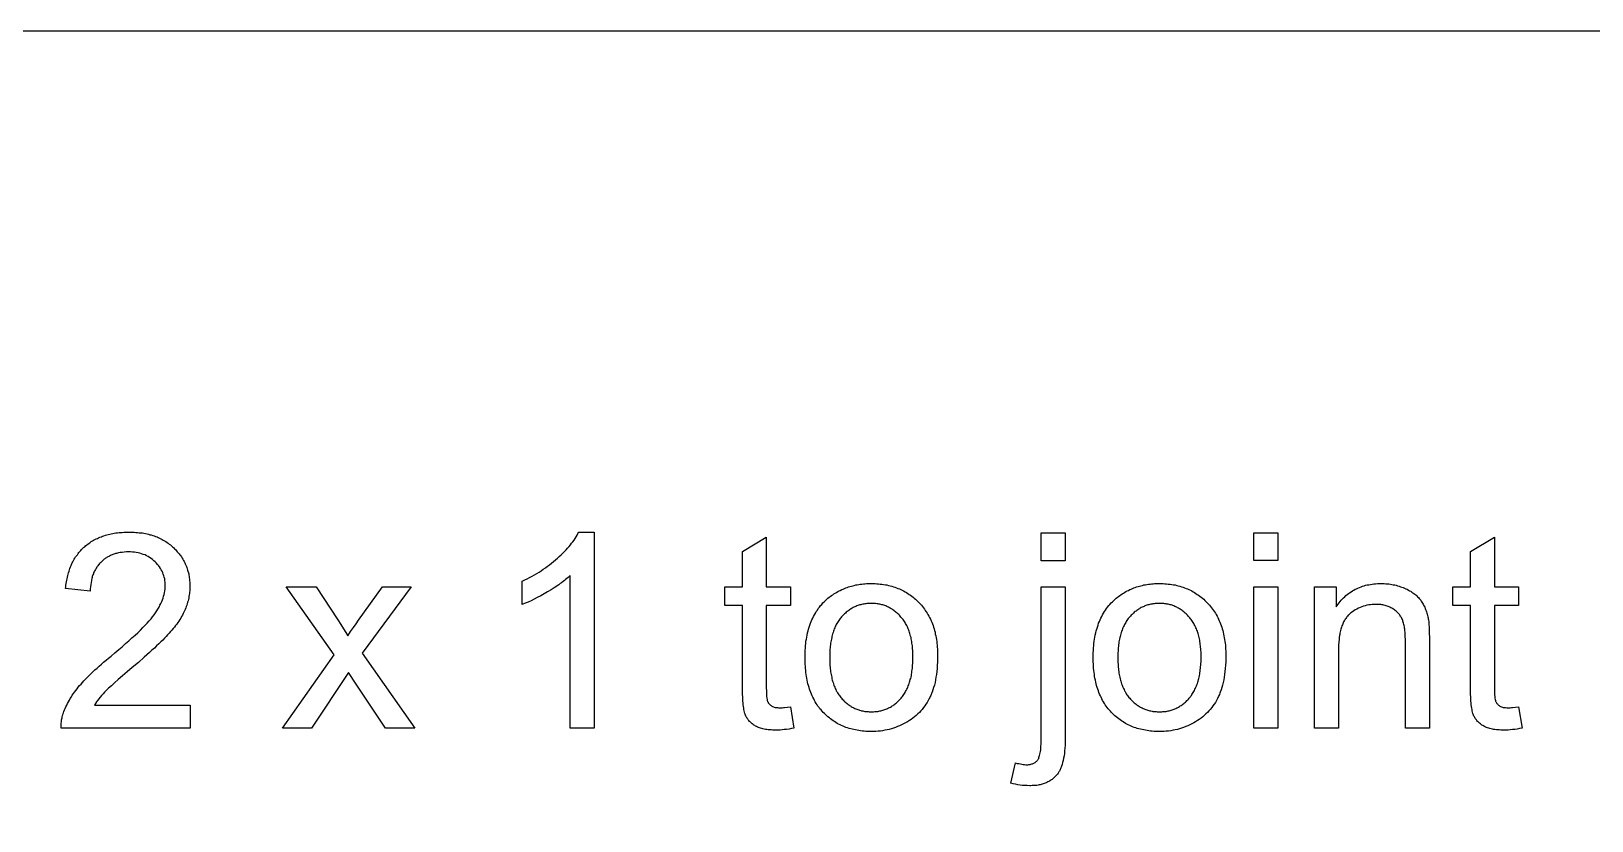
# Model space of a CAD drawing. Extents: x 0 to 4891, y -5350 to 5.
# Drawn here: x 926 to 1941, y -3637 to -3124 of the extents above; entities that cross this region are included whole.
import ezdxf

# ---------------------------------------------------------------- set-up
doc = ezdxf.new("R2010")
doc.units = 0
doc.layers.add('Default_Layer', color=1, linetype='CONTINUOUS')

msp = doc.modelspace()

# ---------------------------------------------------------------- linework, layer by layer
at = {"layer": 'Default_Layer'}
for points in [[(0, -5350.1), (3813.6, -5350.1), (3813.6, -3124.1), (0, -3124.1), (0, -5350.1)], [(1029.8, -3562), (1029.8, -3577), (945.8, -3577), (945.8, -3576.3), (945.8, -3575.6), (945.8, -3574.9), (945.9, -3574.2), (945.9, -3573.6), (946, -3572.9), (946.1, -3572.2), (946.2, -3571.5), (946.3, -3570.8), (946.5, -3570.2), (946.6, -3569.5), (946.8, -3568.8), (947, -3568.2), (947.2, -3567.5), (947.4, -3566.9), (947.6, -3566.2), (948.1, -3565.1), (948.5, -3564.1), (949, -3563), (949.5, -3561.9), (950, -3560.9), (950.6, -3559.8), (951.2, -3558.7), (951.8, -3557.7), (952.5, -3556.6), (953.1, -3555.6), (953.9, -3554.5), (954.6, -3553.5), (955.4, -3552.4), (956.2, -3551.4), (957, -3550.3), (957.9, -3549.3), (958.8, -3548.3), (959.7, -3547.2), (960.7, -3546.1), (961.8, -3545), (962.9, -3543.9), (964.1, -3542.7), (965.3, -3541.5), (966.5, -3540.3), (967.8, -3539.1), (969.2, -3537.9), (970.6, -3536.6), (972, -3535.4), (973.5, -3534.1), (975.1, -3532.8), (976.7, -3531.4), (978.3, -3530.1), (980.8, -3528), (983.3, -3525.9), (985.6, -3524), (987.8, -3522), (989.9, -3520.2), (991.9, -3518.3), (993.9, -3516.6), (995.7, -3514.9), (997.4, -3513.2), (998.9, -3511.6), (1000.4, -3510.1), (1001.8, -3508.6), (1003.1, -3507.2), (1004.3, -3505.8), (1005.3, -3504.5), (1006.3, -3503.2), (1007.2, -3502), (1008, -3500.7), (1008.8, -3499.5), (1009.5, -3498.3), (1010.1, -3497.1), (1010.7, -3495.9), (1011.3, -3494.7), (1011.7, -3493.5), (1012.2, -3492.4), (1012.5, -3491.2), (1012.9, -3490.1), (1013.1, -3488.9), (1013.3, -3487.8), (1013.5, -3486.6), (1013.5, -3485.5), (1013.6, -3484.4), (1013.5, -3483.3), (1013.5, -3482.2), (1013.3, -3481), (1013.2, -3480), (1012.9, -3478.9), (1012.6, -3477.9), (1012.3, -3476.9), (1011.9, -3475.9), (1011.5, -3474.9), (1011, -3474), (1010.4, -3473.1), (1009.8, -3472.2), (1009.2, -3471.3), (1008.5, -3470.5), (1007.7, -3469.6), (1006.9, -3468.8), (1006.1, -3468.1), (1005.2, -3467.3), (1004.3, -3466.6), (1003.4, -3466), (1002.4, -3465.4), (1001.4, -3464.9), (1000.4, -3464.4), (999.3, -3464), (998.2, -3463.6), (997.1, -3463.3), (995.9, -3463), (994.7, -3462.8), (993.5, -3462.6), (992.3, -3462.5), (991, -3462.4), (989.7, -3462.4), (988.3, -3462.4), (986.9, -3462.5), (985.6, -3462.7), (984.3, -3462.8), (983.1, -3463.1), (981.8, -3463.4), (981.3, -3463.5), (980.7, -3463.7), (980.1, -3463.9), (979.5, -3464.1), (979, -3464.3), (978.4, -3464.6), (977.9, -3464.8), (977.3, -3465.1), (976.8, -3465.3), (976.3, -3465.6), (975.8, -3465.9), (975.3, -3466.2), (974.8, -3466.5), (974.3, -3466.9), (973.9, -3467.2), (973.4, -3467.6), (972.9, -3468), (972.5, -3468.4), (972.1, -3468.8), (971.6, -3469.2), (971.2, -3469.6), (970.8, -3470), (970.4, -3470.5), (970.1, -3470.9), (969.7, -3471.4), (969.3, -3471.9), (969, -3472.4), (968.7, -3472.9), (968.4, -3473.4), (968.1, -3473.9), (967.8, -3474.4), (967.5, -3475), (967.2, -3475.5), (967, -3476.1), (966.8, -3476.7), (966.5, -3477.2), (966.3, -3477.8), (966.1, -3478.4), (966, -3479), (965.8, -3479.7), (965.5, -3480.9), (965.3, -3482.2), (965.1, -3483.6), (964.9, -3485), (964.8, -3486.4), (964.8, -3487.9), (948.8, -3486.2), (948.9, -3485.1), (949, -3484), (949.2, -3483), (949.3, -3481.9), (949.5, -3480.8), (949.7, -3479.8), (949.9, -3478.8), (950.2, -3477.8), (950.4, -3476.8), (950.7, -3475.9), (951, -3474.9), (951.3, -3474), (951.6, -3473.1), (952, -3472.2), (952.3, -3471.3), (952.7, -3470.5), (953.1, -3469.6), (953.5, -3468.8), (953.9, -3468), (954.4, -3467.2), (954.8, -3466.4), (955.3, -3465.6), (955.8, -3464.9), (956.4, -3464.2), (956.9, -3463.5), (957.4, -3462.8), (958, -3462.1), (958.6, -3461.4), (959.2, -3460.8), (959.8, -3460.2), (960.5, -3459.5), (961.2, -3459), (961.8, -3458.4), (962.5, -3457.8), (963.2, -3457.3), (964, -3456.7), (964.7, -3456.2), (965.4, -3455.7), (966.2, -3455.3), (967, -3454.8), (967.8, -3454.4), (968.6, -3454), (969.4, -3453.6), (970.2, -3453.2), (971.1, -3452.8), (972, -3452.5), (972.8, -3452.2), (973.7, -3451.9), (974.6, -3451.6), (975.6, -3451.3), (976.5, -3451.1), (977.5, -3450.8), (978.4, -3450.6), (979.4, -3450.4), (980.4, -3450.3), (981.4, -3450.1), (982.4, -3450), (983.5, -3449.8), (984.5, -3449.7), (985.6, -3449.7), (986.7, -3449.6), (987.8, -3449.5), (988.9, -3449.5), (990, -3449.5), (991.1, -3449.5), (992.3, -3449.5), (993.4, -3449.6), (994.5, -3449.7), (995.5, -3449.8), (996.6, -3449.9), (997.6, -3450), (998.7, -3450.1), (999.7, -3450.3), (1000.7, -3450.5), (1001.7, -3450.7), (1002.6, -3450.9), (1003.6, -3451.2), (1004.5, -3451.4), (1005.5, -3451.7), (1006.4, -3452), (1007.3, -3452.4), (1008.2, -3452.7), (1009, -3453.1), (1009.9, -3453.5), (1010.7, -3453.9), (1011.5, -3454.3), (1012.3, -3454.7), (1013.1, -3455.2), (1013.9, -3455.7), (1014.7, -3456.2), (1015.4, -3456.7), (1016.2, -3457.3), (1016.9, -3457.8), (1017.6, -3458.4), (1018.3, -3459), (1018.9, -3459.6), (1019.6, -3460.3), (1020.2, -3460.9), (1020.8, -3461.6), (1021.4, -3462.3), (1022, -3462.9), (1022.6, -3463.6), (1023.1, -3464.3), (1023.6, -3465), (1024.1, -3465.7), (1024.6, -3466.5), (1025, -3467.2), (1025.4, -3467.9), (1025.8, -3468.7), (1026.2, -3469.4), (1026.6, -3470.2), (1026.9, -3471), (1027.3, -3471.8), (1027.6, -3472.6), (1027.8, -3473.4), (1028.1, -3474.2), (1028.3, -3475), (1028.6, -3475.9), (1028.8, -3476.7), (1028.9, -3477.6), (1029.1, -3478.4), (1029.2, -3479.3), (1029.3, -3480.2), (1029.4, -3481.1), (1029.5, -3482), (1029.6, -3482.9), (1029.6, -3483.8), (1029.6, -3484.8), (1029.6, -3485.7), (1029.5, -3486.7), (1029.5, -3487.6), (1029.4, -3488.6), (1029.3, -3489.5), (1029.2, -3490.4), (1029, -3491.4), (1028.8, -3492.3), (1028.6, -3493.3), (1028.4, -3494.2), (1028.1, -3495.1), (1027.8, -3496.1), (1027.5, -3497), (1027.2, -3497.9), (1026.9, -3498.8), (1026.5, -3499.8), (1026.1, -3500.7), (1025.6, -3501.6), (1025.2, -3502.5), (1024.7, -3503.5), (1024.1, -3504.4), (1023.6, -3505.4), (1023, -3506.3), (1022.3, -3507.3), (1021.7, -3508.3), (1021, -3509.3), (1020.2, -3510.2), (1019.5, -3511.2), (1018.7, -3512.2), (1017.8, -3513.2), (1017, -3514.2), (1016.1, -3515.3), (1015.1, -3516.3), (1014.1, -3517.4), (1013, -3518.5), (1011.9, -3519.7), (1010.6, -3520.9), (1009.3, -3522.2), (1007.9, -3523.5), (1006.5, -3524.9), (1004.9, -3526.3), (1003.3, -3527.8), (999.9, -3530.9), (996.1, -3534.2), (992.1, -3537.6), (988.7, -3540.4), (985.7, -3543), (983, -3545.4), (980.6, -3547.5), (978.5, -3549.4), (976.7, -3551), (975.2, -3552.5), (974.1, -3553.6), (973.1, -3554.7), (972.2, -3555.7), (971.3, -3556.8), (970.4, -3557.8), (969.6, -3558.9), (968.9, -3559.9), (968.2, -3561), (967.5, -3562), (1029.8, -3562)], [(1292.5, -3577), (1276.9, -3577), (1276.9, -3477.7), (1276.2, -3478.3), (1275.5, -3479), (1274.7, -3479.7), (1273.9, -3480.4), (1273.1, -3481), (1272.2, -3481.7), (1271.3, -3482.4), (1270.4, -3483), (1269.5, -3483.7), (1268.5, -3484.4), (1267.5, -3485), (1266.5, -3485.7), (1264.4, -3487.1), (1262.1, -3488.4), (1259.9, -3489.7), (1257.7, -3490.9), (1255.5, -3492.1), (1253.5, -3493.1), (1251.5, -3494.1), (1249.5, -3495), (1247.6, -3495.8), (1245.7, -3496.5), (1245.7, -3481.4), (1247.4, -3480.6), (1249, -3479.8), (1250.5, -3479), (1252.1, -3478.2), (1253.6, -3477.3), (1255.1, -3476.4), (1256.6, -3475.5), (1258, -3474.6), (1259.4, -3473.6), (1260.8, -3472.7), (1262.2, -3471.7), (1263.5, -3470.7), (1264.8, -3469.7), (1266.1, -3468.6), (1267.4, -3467.6), (1268.6, -3466.5), (1269.8, -3465.4), (1271, -3464.3), (1272.1, -3463.2), (1273.1, -3462.1), (1274.2, -3461.1), (1275.1, -3460), (1276.1, -3458.9), (1277, -3457.9), (1277.8, -3456.8), (1278.6, -3455.8), (1279.4, -3454.7), (1280.1, -3453.7), (1280.7, -3452.6), (1281.4, -3451.6), (1281.9, -3450.5), (1282.5, -3449.5), (1292.5, -3449.5), (1292.5, -3577)], [(1583.2, -3468.1), (1583.2, -3450), (1598.8, -3450), (1598.8, -3468.1), (1583.2, -3468.1)], [(1721.5, -3468), (1721.5, -3450), (1737.1, -3450), (1737.1, -3468), (1721.5, -3468)], [(1420.1, -3563.1), (1422.4, -3576.9), (1420.8, -3577.2), (1419.2, -3577.5), (1417.6, -3577.7), (1416.1, -3577.9), (1414.7, -3578), (1413.3, -3578.2), (1411.9, -3578.2), (1410.6, -3578.2), (1409.5, -3578.2), (1408.5, -3578.2), (1407.5, -3578.1), (1406.6, -3578.1), (1405.7, -3578), (1404.8, -3577.9), (1403.9, -3577.7), (1403.1, -3577.6), (1402.2, -3577.4), (1401.5, -3577.2), (1400.7, -3577), (1400, -3576.7), (1399.3, -3576.5), (1398.7, -3576.2), (1398, -3575.9), (1397.4, -3575.6), (1396.9, -3575.2), (1396.3, -3574.9), (1395.8, -3574.5), (1395.3, -3574.1), (1394.8, -3573.7), (1394.3, -3573.3), (1393.9, -3572.9), (1393.4, -3572.5), (1393, -3572), (1392.7, -3571.6), (1392.3, -3571.1), (1392, -3570.6), (1391.7, -3570.1), (1391.4, -3569.6), (1391.1, -3569.1), (1390.8, -3568.5), (1390.6, -3567.9), (1390.4, -3567.3), (1390.2, -3566.5), (1390, -3565.7), (1389.8, -3564.8), (1389.7, -3563.9), (1389.5, -3562.8), (1389.4, -3561.7), (1389.3, -3560.5), (1389.2, -3559.3), (1389.1, -3557.9), (1389.1, -3556.5), (1389, -3555), (1389, -3553.4), (1388.9, -3551.8), (1388.9, -3550.1), (1388.9, -3497.2), (1377.5, -3497.2), (1377.5, -3485), (1388.9, -3485), (1388.9, -3462.2), (1404.4, -3452.9), (1404.4, -3485), (1420.1, -3485), (1420.1, -3497.2), (1404.4, -3497.2), (1404.4, -3551), (1404.5, -3552.5), (1404.5, -3554), (1404.6, -3555.3), (1404.6, -3556.4), (1404.7, -3557.4), (1404.9, -3558.3), (1405, -3559), (1405.1, -3559.3), (1405.2, -3559.5), (1405.5, -3560), (1405.7, -3560.4), (1406, -3560.8), (1406.3, -3561.2), (1406.7, -3561.6), (1407.1, -3562), (1407.5, -3562.3), (1407.9, -3562.6), (1408.4, -3562.8), (1409, -3563.1), (1409.6, -3563.2), (1410.2, -3563.4), (1410.9, -3563.5), (1411.6, -3563.6), (1412.4, -3563.7), (1413.3, -3563.7), (1414, -3563.7), (1414.7, -3563.7), (1415.5, -3563.6), (1416.3, -3563.5), (1418.1, -3563.3), (1420.1, -3563.1)], [(1893.6, -3563.1), (1895.8, -3576.9), (1894.2, -3577.2), (1892.6, -3577.5), (1891.1, -3577.7), (1889.6, -3577.9), (1888.1, -3578), (1886.7, -3578.2), (1885.4, -3578.2), (1884, -3578.2), (1883, -3578.2), (1882, -3578.2), (1881, -3578.1), (1880, -3578.1), (1879.1, -3578), (1878.2, -3577.9), (1877.3, -3577.7), (1876.5, -3577.6), (1875.7, -3577.4), (1874.9, -3577.2), (1874.2, -3577), (1873.4, -3576.7), (1872.7, -3576.5), (1872.1, -3576.2), (1871.5, -3575.9), (1870.9, -3575.6), (1870.3, -3575.2), (1869.7, -3574.9), (1869.2, -3574.5), (1868.7, -3574.1), (1868.2, -3573.7), (1867.7, -3573.3), (1867.3, -3572.9), (1866.9, -3572.5), (1866.5, -3572), (1866.1, -3571.6), (1865.7, -3571.1), (1865.4, -3570.6), (1865.1, -3570.1), (1864.8, -3569.6), (1864.5, -3569.1), (1864.3, -3568.5), (1864, -3567.9), (1863.8, -3567.3), (1863.6, -3566.5), (1863.4, -3565.7), (1863.3, -3564.8), (1863.1, -3563.9), (1863, -3562.8), (1862.8, -3561.7), (1862.7, -3560.5), (1862.6, -3559.3), (1862.6, -3557.9), (1862.5, -3556.5), (1862.4, -3555), (1862.4, -3553.4), (1862.4, -3551.8), (1862.4, -3550.1), (1862.4, -3497.2), (1850.9, -3497.2), (1850.9, -3485), (1862.4, -3485), (1862.4, -3462.2), (1877.9, -3452.9), (1877.9, -3485), (1893.6, -3485), (1893.6, -3497.2), (1877.9, -3497.2), (1877.9, -3551), (1877.9, -3552.5), (1877.9, -3554), (1878, -3555.3), (1878.1, -3556.4), (1878.2, -3557.4), (1878.3, -3558.3), (1878.5, -3559), (1878.6, -3559.3), (1878.7, -3559.5), (1878.9, -3560), (1879.2, -3560.4), (1879.4, -3560.8), (1879.8, -3561.2), (1880.1, -3561.6), (1880.5, -3562), (1880.9, -3562.3), (1881.3, -3562.6), (1881.8, -3562.8), (1882.4, -3563.1), (1883, -3563.2), (1883.6, -3563.4), (1884.3, -3563.5), (1885.1, -3563.6), (1885.9, -3563.7), (1886.7, -3563.7), (1887.4, -3563.7), (1888.1, -3563.7), (1888.9, -3563.6), (1889.7, -3563.5), (1891.5, -3563.3), (1893.6, -3563.1)], [(1089.7, -3577), (1123.3, -3529.2), (1092.2, -3485), (1111.7, -3485), (1125.8, -3506.6), (1127.7, -3509.5), (1129.4, -3512.3), (1130.9, -3514.7), (1132.3, -3516.9), (1134.1, -3514.1), (1135.9, -3511.5), (1137.6, -3509.1), (1139.3, -3506.8), (1154.8, -3485), (1173.4, -3485), (1141.6, -3528.3), (1175.8, -3577), (1156.7, -3577), (1137.8, -3548.4), (1132.8, -3540.7), (1108.6, -3577), (1089.7, -3577)], [(1429.6, -3531), (1429.6, -3529.4), (1429.6, -3527.9), (1429.7, -3526.4), (1429.8, -3524.8), (1429.9, -3523.4), (1430.1, -3521.9), (1430.2, -3520.5), (1430.5, -3519.1), (1430.7, -3517.7), (1431, -3516.4), (1431.2, -3515), (1431.6, -3513.7), (1431.9, -3512.5), (1432.3, -3511.2), (1432.7, -3510), (1433.1, -3508.8), (1433.6, -3507.6), (1434.1, -3506.5), (1434.6, -3505.4), (1435.1, -3504.3), (1435.7, -3503.2), (1436.3, -3502.2), (1436.9, -3501.1), (1437.6, -3500.2), (1438.2, -3499.2), (1438.9, -3498.3), (1439.7, -3497.3), (1440.4, -3496.5), (1441.2, -3495.6), (1442.1, -3494.8), (1442.9, -3494), (1443.8, -3493.2), (1444.5, -3492.5), (1445.3, -3491.9), (1446, -3491.3), (1446.8, -3490.8), (1447.6, -3490.2), (1448.4, -3489.7), (1449.2, -3489.2), (1450, -3488.7), (1450.9, -3488.2), (1451.7, -3487.8), (1452.5, -3487.4), (1453.4, -3486.9), (1454.3, -3486.6), (1455.2, -3486.2), (1456, -3485.8), (1456.9, -3485.5), (1457.9, -3485.2), (1458.8, -3484.9), (1459.7, -3484.6), (1460.6, -3484.4), (1461.6, -3484.2), (1462.6, -3483.9), (1463.5, -3483.8), (1464.5, -3483.6), (1465.5, -3483.4), (1466.5, -3483.3), (1467.5, -3483.2), (1468.5, -3483.1), (1469.6, -3483), (1470.6, -3483), (1471.6, -3483), (1472.7, -3482.9), (1473.9, -3483), (1475.1, -3483), (1476.2, -3483.1), (1477.3, -3483.1), (1478.5, -3483.3), (1479.6, -3483.4), (1480.7, -3483.5), (1481.8, -3483.7), (1482.8, -3483.9), (1483.9, -3484.2), (1484.9, -3484.4), (1486, -3484.7), (1487, -3485), (1488, -3485.3), (1489, -3485.7), (1489.9, -3486.1), (1490.9, -3486.5), (1491.9, -3486.9), (1492.8, -3487.3), (1493.7, -3487.8), (1494.6, -3488.3), (1495.5, -3488.8), (1496.4, -3489.4), (1497.3, -3490), (1498.1, -3490.6), (1499, -3491.2), (1499.8, -3491.8), (1500.6, -3492.5), (1501.4, -3493.2), (1502.2, -3493.9), (1503, -3494.7), (1503.7, -3495.4), (1504.5, -3496.2), (1505.2, -3497), (1505.9, -3497.8), (1506.5, -3498.7), (1507.2, -3499.5), (1507.8, -3500.4), (1508.4, -3501.3), (1509, -3502.2), (1509.5, -3503.1), (1510.1, -3504.1), (1510.6, -3505.1), (1511.1, -3506.1), (1511.5, -3507.1), (1512, -3508.1), (1512.4, -3509.1), (1512.8, -3510.2), (1513.1, -3511.3), (1513.5, -3512.4), (1513.8, -3513.5), (1514.1, -3514.6), (1514.3, -3515.8), (1514.6, -3517), (1514.8, -3518.2), (1515, -3519.4), (1515.2, -3520.6), (1515.3, -3521.8), (1515.5, -3523.1), (1515.6, -3524.4), (1515.7, -3525.7), (1515.7, -3527), (1515.8, -3528.4), (1515.8, -3529.7), (1515.7, -3531.9), (1515.7, -3534.1), (1515.6, -3536.1), (1515.4, -3538.1), (1515.2, -3540.1), (1515, -3542), (1514.7, -3543.8), (1514.4, -3545.6), (1514.1, -3547.3), (1513.7, -3549), (1513.2, -3550.6), (1512.7, -3552.1), (1512.2, -3553.6), (1511.9, -3554.3), (1511.7, -3555), (1511.4, -3555.7), (1511, -3556.4), (1510.7, -3557.1), (1510.4, -3557.7), (1509.7, -3559), (1509, -3560.2), (1508.2, -3561.4), (1507.4, -3562.5), (1506.6, -3563.6), (1505.7, -3564.7), (1504.8, -3565.7), (1503.9, -3566.7), (1502.9, -3567.7), (1501.9, -3568.6), (1500.8, -3569.5), (1499.7, -3570.4), (1498.5, -3571.2), (1497.4, -3572), (1496.1, -3572.8), (1494.9, -3573.5), (1493.6, -3574.2), (1492.3, -3574.8), (1491, -3575.4), (1489.7, -3575.9), (1488.4, -3576.4), (1487, -3576.9), (1485.7, -3577.3), (1484.3, -3577.7), (1482.9, -3578), (1481.5, -3578.3), (1480, -3578.6), (1478.6, -3578.8), (1477.2, -3578.9), (1475.7, -3579), (1474.2, -3579.1), (1472.7, -3579.1), (1471.5, -3579.1), (1470.3, -3579.1), (1469.2, -3579), (1468, -3578.9), (1466.9, -3578.8), (1465.7, -3578.7), (1464.6, -3578.5), (1463.5, -3578.3), (1462.4, -3578.1), (1461.4, -3577.9), (1460.3, -3577.6), (1459.3, -3577.4), (1458.2, -3577.1), (1457.2, -3576.7), (1456.2, -3576.4), (1455.2, -3576), (1454.3, -3575.6), (1453.3, -3575.2), (1452.4, -3574.7), (1451.4, -3574.3), (1450.5, -3573.8), (1449.6, -3573.3), (1448.7, -3572.7), (1447.9, -3572.1), (1447, -3571.5), (1446.2, -3570.9), (1445.4, -3570.3), (1444.5, -3569.6), (1443.7, -3568.9), (1443, -3568.2), (1442.2, -3567.5), (1441.4, -3566.7), (1440.7, -3565.9), (1440, -3565.1), (1439.3, -3564.3), (1438.7, -3563.5), (1438, -3562.6), (1437.4, -3561.7), (1436.8, -3560.8), (1436.2, -3559.8), (1435.7, -3558.9), (1435.2, -3557.9), (1434.7, -3556.9), (1434.2, -3555.9), (1433.8, -3554.9), (1433.3, -3553.8), (1432.9, -3552.7), (1432.5, -3551.6), (1432.2, -3550.5), (1431.8, -3549.3), (1431.5, -3548.2), (1431.2, -3547), (1431, -3545.8), (1430.7, -3544.5), (1430.5, -3543.3), (1430.3, -3542), (1430.1, -3540.7), (1430, -3539.4), (1429.9, -3538), (1429.8, -3536.7), (1429.7, -3535.3), (1429.6, -3533.9), (1429.6, -3532.5), (1429.6, -3531)], [(1563.5, -3612.7), (1566.4, -3599.5), (1567.6, -3599.8), (1568.7, -3600), (1569.7, -3600.2), (1570.6, -3600.4), (1571.5, -3600.5), (1572.3, -3600.6), (1573.1, -3600.7), (1573.8, -3600.7), (1574.4, -3600.7), (1575, -3600.6), (1575.5, -3600.6), (1576, -3600.5), (1576.5, -3600.4), (1577, -3600.2), (1577.5, -3600.1), (1578, -3599.9), (1578.4, -3599.7), (1578.8, -3599.5), (1579.2, -3599.2), (1579.6, -3598.9), (1579.9, -3598.6), (1580.3, -3598.3), (1580.6, -3597.9), (1580.9, -3597.6), (1581.2, -3597.1), (1581.5, -3596.6), (1581.7, -3596), (1581.9, -3595.4), (1582.1, -3594.6), (1582.3, -3593.8), (1582.5, -3592.9), (1582.7, -3592), (1582.8, -3591), (1582.9, -3589.9), (1583, -3588.7), (1583.1, -3587.4), (1583.2, -3586.1), (1583.2, -3584.7), (1583.2, -3583.3), (1583.2, -3581.7), (1583.2, -3485), (1598.8, -3485), (1598.8, -3582.1), (1598.8, -3584.1), (1598.8, -3586.1), (1598.7, -3588.1), (1598.6, -3589.9), (1598.4, -3591.7), (1598.2, -3593.3), (1598, -3594.9), (1597.7, -3596.5), (1597.4, -3597.9), (1597.1, -3599.3), (1596.8, -3600.5), (1596.4, -3601.7), (1596.1, -3602.3), (1595.9, -3602.8), (1595.7, -3603.4), (1595.5, -3603.9), (1595.2, -3604.4), (1595, -3604.8), (1594.7, -3605.3), (1594.4, -3605.7), (1594.1, -3606.2), (1593.7, -3606.8), (1593.3, -3607.3), (1592.9, -3607.7), (1592.5, -3608.2), (1592.1, -3608.6), (1591.6, -3609.1), (1591.1, -3609.5), (1590.7, -3609.9), (1590.2, -3610.3), (1589.7, -3610.6), (1589.2, -3611), (1588.6, -3611.3), (1588.1, -3611.6), (1587.5, -3611.9), (1586.9, -3612.2), (1586.3, -3612.5), (1585.7, -3612.7), (1585.1, -3612.9), (1584.5, -3613.1), (1583.8, -3613.3), (1583.2, -3613.5), (1582.5, -3613.7), (1581.8, -3613.8), (1581.1, -3614), (1580.4, -3614.1), (1579.6, -3614.2), (1578.9, -3614.2), (1578.1, -3614.3), (1577.3, -3614.3), (1576.5, -3614.4), (1575.7, -3614.4), (1574.1, -3614.3), (1572.6, -3614.3), (1571, -3614.1), (1569.5, -3614), (1568, -3613.7), (1566.5, -3613.4), (1565, -3613.1), (1563.5, -3612.7)], [(1616.9, -3531), (1617, -3529.4), (1617, -3527.9), (1617.1, -3526.4), (1617.2, -3524.8), (1617.3, -3523.4), (1617.4, -3521.9), (1617.6, -3520.5), (1617.8, -3519.1), (1618.1, -3517.7), (1618.3, -3516.4), (1618.6, -3515), (1618.9, -3513.7), (1619.3, -3512.5), (1619.7, -3511.2), (1620.1, -3510), (1620.5, -3508.8), (1621, -3507.6), (1621.4, -3506.5), (1622, -3505.4), (1622.5, -3504.3), (1623.1, -3503.2), (1623.7, -3502.2), (1624.3, -3501.1), (1624.9, -3500.2), (1625.6, -3499.2), (1626.3, -3498.3), (1627.1, -3497.3), (1627.8, -3496.5), (1628.6, -3495.6), (1629.4, -3494.8), (1630.3, -3494), (1631.2, -3493.2), (1631.9, -3492.5), (1632.7, -3491.9), (1633.4, -3491.3), (1634.2, -3490.8), (1635, -3490.2), (1635.8, -3489.7), (1636.6, -3489.2), (1637.4, -3488.7), (1638.2, -3488.2), (1639.1, -3487.8), (1639.9, -3487.4), (1640.8, -3486.9), (1641.7, -3486.6), (1642.5, -3486.2), (1643.4, -3485.8), (1644.3, -3485.5), (1645.2, -3485.2), (1646.2, -3484.9), (1647.1, -3484.6), (1648, -3484.4), (1649, -3484.2), (1649.9, -3483.9), (1650.9, -3483.8), (1651.9, -3483.6), (1652.9, -3483.4), (1653.9, -3483.3), (1654.9, -3483.2), (1655.9, -3483.1), (1656.9, -3483), (1658, -3483), (1659, -3483), (1660.1, -3482.9), (1661.3, -3483), (1662.4, -3483), (1663.6, -3483.1), (1664.7, -3483.1), (1665.8, -3483.3), (1667, -3483.4), (1668.1, -3483.5), (1669.1, -3483.7), (1670.2, -3483.9), (1671.3, -3484.2), (1672.3, -3484.4), (1673.3, -3484.7), (1674.4, -3485), (1675.4, -3485.3), (1676.4, -3485.7), (1677.3, -3486.1), (1678.3, -3486.5), (1679.2, -3486.9), (1680.2, -3487.3), (1681.1, -3487.8), (1682, -3488.3), (1682.9, -3488.8), (1683.8, -3489.4), (1684.6, -3490), (1685.5, -3490.6), (1686.3, -3491.2), (1687.2, -3491.8), (1688, -3492.5), (1688.8, -3493.2), (1689.6, -3493.9), (1690.3, -3494.7), (1691.1, -3495.4), (1691.8, -3496.2), (1692.6, -3497), (1693.3, -3497.8), (1693.9, -3498.7), (1694.6, -3499.5), (1695.2, -3500.4), (1695.8, -3501.3), (1696.4, -3502.2), (1696.9, -3503.1), (1697.5, -3504.1), (1698, -3505.1), (1698.4, -3506.1), (1698.9, -3507.1), (1699.3, -3508.1), (1699.7, -3509.1), (1700.1, -3510.2), (1700.5, -3511.3), (1700.8, -3512.4), (1701.2, -3513.5), (1701.5, -3514.6), (1701.7, -3515.8), (1702, -3517), (1702.2, -3518.2), (1702.4, -3519.4), (1702.6, -3520.6), (1702.7, -3521.8), (1702.9, -3523.1), (1703, -3524.4), (1703, -3525.7), (1703.1, -3527), (1703.1, -3528.4), (1703.1, -3529.7), (1703.1, -3531.9), (1703.1, -3534.1), (1703, -3536.1), (1702.8, -3538.1), (1702.6, -3540.1), (1702.4, -3542), (1702.1, -3543.8), (1701.8, -3545.6), (1701.4, -3547.3), (1701, -3549), (1700.6, -3550.6), (1700.1, -3552.1), (1699.6, -3553.6), (1699.3, -3554.3), (1699, -3555), (1698.7, -3555.7), (1698.4, -3556.4), (1698.1, -3557.1), (1697.8, -3557.7), (1697.1, -3559), (1696.4, -3560.2), (1695.6, -3561.4), (1694.8, -3562.5), (1694, -3563.6), (1693.1, -3564.7), (1692.2, -3565.7), (1691.3, -3566.7), (1690.3, -3567.7), (1689.2, -3568.6), (1688.2, -3569.5), (1687.1, -3570.4), (1685.9, -3571.2), (1684.7, -3572), (1683.5, -3572.8), (1682.3, -3573.5), (1681, -3574.2), (1679.7, -3574.8), (1678.4, -3575.4), (1677.1, -3575.9), (1675.7, -3576.4), (1674.4, -3576.9), (1673, -3577.3), (1671.7, -3577.7), (1670.3, -3578), (1668.9, -3578.3), (1667.4, -3578.6), (1666, -3578.8), (1664.5, -3578.9), (1663.1, -3579), (1661.6, -3579.1), (1660.1, -3579.1), (1658.9, -3579.1), (1657.7, -3579.1), (1656.5, -3579), (1655.4, -3578.9), (1654.2, -3578.8), (1653.1, -3578.7), (1652, -3578.5), (1650.9, -3578.3), (1649.8, -3578.1), (1648.7, -3577.9), (1647.7, -3577.6), (1646.6, -3577.4), (1645.6, -3577.1), (1644.6, -3576.7), (1643.6, -3576.4), (1642.6, -3576), (1641.6, -3575.6), (1640.7, -3575.2), (1639.7, -3574.7), (1638.8, -3574.3), (1637.9, -3573.8), (1637, -3573.3), (1636.1, -3572.7), (1635.3, -3572.1), (1634.4, -3571.5), (1633.6, -3570.9), (1632.7, -3570.3), (1631.9, -3569.6), (1631.1, -3568.9), (1630.3, -3568.2), (1629.6, -3567.5), (1628.8, -3566.7), (1628.1, -3565.9), (1627.4, -3565.1), (1626.7, -3564.3), (1626, -3563.5), (1625.4, -3562.6), (1624.8, -3561.7), (1624.2, -3560.8), (1623.6, -3559.8), (1623.1, -3558.9), (1622.6, -3557.9), (1622.1, -3556.9), (1621.6, -3555.9), (1621.1, -3554.9), (1620.7, -3553.8), (1620.3, -3552.7), (1619.9, -3551.6), (1619.6, -3550.5), (1619.2, -3549.3), (1618.9, -3548.2), (1618.6, -3547), (1618.4, -3545.8), (1618.1, -3544.5), (1617.9, -3543.3), (1617.7, -3542), (1617.5, -3540.7), (1617.4, -3539.4), (1617.2, -3538), (1617.1, -3536.7), (1617.1, -3535.3), (1617, -3533.9), (1617, -3532.5), (1616.9, -3531)], [(1721.5, -3577), (1721.5, -3485), (1737.1, -3485), (1737.1, -3577), (1721.5, -3577)], [(1760.8, -3577), (1760.8, -3485), (1774.9, -3485), (1774.9, -3498.1), (1775.5, -3497.2), (1776.2, -3496.3), (1776.9, -3495.4), (1777.5, -3494.6), (1778.3, -3493.7), (1779, -3493), (1779.7, -3492.2), (1780.5, -3491.5), (1781.3, -3490.8), (1782.1, -3490.1), (1782.9, -3489.5), (1783.7, -3488.9), (1784.6, -3488.3), (1785.5, -3487.7), (1786.4, -3487.2), (1787.3, -3486.7), (1788.2, -3486.3), (1789.1, -3485.9), (1790.1, -3485.5), (1791.1, -3485.1), (1792.1, -3484.7), (1793.1, -3484.4), (1794.1, -3484.1), (1795.1, -3483.9), (1796.2, -3483.7), (1797.3, -3483.5), (1798.4, -3483.3), (1799.5, -3483.2), (1800.6, -3483.1), (1801.8, -3483), (1803, -3483), (1804.2, -3482.9), (1805.2, -3483), (1806.2, -3483), (1807.2, -3483.1), (1808.2, -3483.1), (1809.2, -3483.2), (1810.2, -3483.4), (1811.2, -3483.5), (1812.1, -3483.7), (1813.1, -3483.9), (1814, -3484.1), (1814.9, -3484.4), (1815.9, -3484.7), (1816.8, -3485), (1817.6, -3485.3), (1818.5, -3485.6), (1819.4, -3486), (1820.3, -3486.4), (1821.1, -3486.7), (1821.9, -3487.2), (1822.7, -3487.6), (1823.4, -3488), (1824.2, -3488.5), (1824.9, -3488.9), (1825.5, -3489.4), (1826.2, -3489.9), (1826.8, -3490.4), (1827.4, -3490.9), (1827.9, -3491.5), (1828.5, -3492), (1829, -3492.6), (1829.4, -3493.2), (1829.9, -3493.8), (1830.3, -3494.4), (1830.7, -3495), (1831.1, -3495.7), (1831.5, -3496.3), (1831.8, -3497), (1832.2, -3497.7), (1832.5, -3498.4), (1832.8, -3499.1), (1833.1, -3499.8), (1833.4, -3500.6), (1833.7, -3501.3), (1833.9, -3502.1), (1834.1, -3502.9), (1834.4, -3503.7), (1834.6, -3504.5), (1834.7, -3505.3), (1834.8, -3505.9), (1834.9, -3506.5), (1835.1, -3507.9), (1835.3, -3509.5), (1835.4, -3511.3), (1835.5, -3513.3), (1835.5, -3515.5), (1835.6, -3517.9), (1835.6, -3520.5), (1835.6, -3577), (1820, -3577), (1820, -3521.1), (1820, -3518.8), (1819.9, -3517.7), (1819.9, -3516.6), (1819.8, -3515.6), (1819.8, -3514.6), (1819.7, -3513.7), (1819.6, -3512.7), (1819.4, -3511.9), (1819.3, -3511), (1819.1, -3510.3), (1819, -3509.5), (1818.8, -3508.8), (1818.6, -3508.1), (1818.4, -3507.5), (1818.2, -3506.9), (1818, -3506.3), (1817.7, -3505.7), (1817.4, -3505.1), (1817.1, -3504.6), (1816.8, -3504.1), (1816.4, -3503.6), (1816.1, -3503.1), (1815.7, -3502.6), (1815.2, -3502.1), (1814.8, -3501.7), (1814.3, -3501.3), (1813.9, -3500.8), (1813.3, -3500.4), (1812.8, -3500), (1812.3, -3499.7), (1811.7, -3499.3), (1811.1, -3499), (1810.5, -3498.7), (1809.9, -3498.4), (1809.3, -3498.1), (1808.7, -3497.8), (1808, -3497.6), (1807.4, -3497.4), (1806.7, -3497.2), (1806, -3497), (1805.3, -3496.9), (1804.6, -3496.7), (1803.9, -3496.6), (1803.1, -3496.6), (1802.4, -3496.5), (1801.6, -3496.5), (1800.9, -3496.5), (1799.6, -3496.5), (1798.4, -3496.6), (1797.2, -3496.7), (1796.1, -3496.9), (1794.9, -3497.1), (1793.8, -3497.4), (1792.7, -3497.7), (1791.6, -3498), (1790.5, -3498.5), (1789.5, -3498.9), (1788.4, -3499.5), (1787.4, -3500), (1786.4, -3500.6), (1785.5, -3501.3), (1784.5, -3502), (1783.6, -3502.8), (1783.2, -3503.2), (1782.8, -3503.6), (1782.3, -3504.1), (1781.9, -3504.5), (1781.6, -3505), (1781.2, -3505.6), (1780.8, -3506.1), (1780.5, -3506.7), (1780.1, -3507.2), (1779.8, -3507.8), (1779.5, -3508.5), (1779.2, -3509.1), (1779, -3509.8), (1778.7, -3510.5), (1778.5, -3511.2), (1778.2, -3511.9), (1778, -3512.7), (1777.8, -3513.5), (1777.6, -3514.3), (1777.4, -3515.1), (1777.3, -3516), (1777.1, -3516.8), (1777, -3517.7), (1776.9, -3518.7), (1776.8, -3519.6), (1776.7, -3520.6), (1776.6, -3521.5), (1776.5, -3522.5), (1776.5, -3524.6), (1776.4, -3526.8), (1776.4, -3577), (1760.8, -3577)], [(1445.6, -3531), (1445.6, -3532.1), (1445.6, -3533.2), (1445.7, -3534.3), (1445.7, -3535.3), (1445.8, -3536.3), (1445.9, -3537.3), (1446, -3538.3), (1446.1, -3539.3), (1446.2, -3540.3), (1446.3, -3541.2), (1446.5, -3542.1), (1446.7, -3543), (1446.9, -3543.9), (1447.1, -3544.8), (1447.3, -3545.7), (1447.5, -3546.5), (1447.8, -3547.3), (1448, -3548.1), (1448.3, -3548.9), (1448.6, -3549.7), (1448.9, -3550.4), (1449.2, -3551.2), (1449.6, -3551.9), (1449.9, -3552.6), (1450.3, -3553.2), (1450.7, -3553.9), (1451.1, -3554.6), (1451.5, -3555.2), (1451.9, -3555.8), (1452.4, -3556.4), (1452.8, -3557), (1453.3, -3557.5), (1453.8, -3558.1), (1454.3, -3558.6), (1454.8, -3559.1), (1455.3, -3559.6), (1455.8, -3560.1), (1456.3, -3560.5), (1456.9, -3560.9), (1457.4, -3561.4), (1458, -3561.8), (1458.5, -3562.2), (1459.1, -3562.5), (1459.6, -3562.9), (1460.2, -3563.2), (1460.8, -3563.5), (1461.4, -3563.8), (1462, -3564.1), (1462.6, -3564.4), (1463.2, -3564.6), (1463.9, -3564.8), (1464.5, -3565.1), (1465.1, -3565.3), (1465.8, -3565.4), (1466.4, -3565.6), (1467.1, -3565.7), (1467.8, -3565.9), (1468.5, -3566), (1469.2, -3566.1), (1469.8, -3566.2), (1470.6, -3566.2), (1471.3, -3566.3), (1472, -3566.3), (1472.7, -3566.3), (1473.4, -3566.3), (1474.1, -3566.3), (1474.9, -3566.2), (1475.5, -3566.1), (1476.2, -3566.1), (1476.9, -3566), (1477.6, -3565.9), (1478.3, -3565.7), (1478.9, -3565.6), (1479.6, -3565.4), (1480.2, -3565.2), (1480.9, -3565), (1481.5, -3564.8), (1482.1, -3564.6), (1482.7, -3564.3), (1483.3, -3564.1), (1483.9, -3563.8), (1484.5, -3563.5), (1485.1, -3563.2), (1485.7, -3562.8), (1486.3, -3562.5), (1486.8, -3562.1), (1487.4, -3561.7), (1487.9, -3561.3), (1488.5, -3560.9), (1489, -3560.5), (1489.5, -3560), (1490, -3559.5), (1490.5, -3559), (1491, -3558.5), (1491.5, -3558), (1492, -3557.5), (1492.5, -3556.9), (1493, -3556.3), (1493.4, -3555.7), (1493.8, -3555.1), (1494.2, -3554.5), (1494.6, -3553.8), (1495, -3553.1), (1495.4, -3552.5), (1495.8, -3551.7), (1496.1, -3551), (1496.4, -3550.3), (1496.7, -3549.5), (1497, -3548.7), (1497.3, -3547.9), (1497.6, -3547.1), (1497.8, -3546.3), (1498, -3545.4), (1498.3, -3544.6), (1498.5, -3543.7), (1498.7, -3542.8), (1498.8, -3541.9), (1499, -3540.9), (1499.1, -3540), (1499.3, -3539), (1499.4, -3538), (1499.5, -3537), (1499.5, -3535.9), (1499.6, -3534.9), (1499.7, -3533.8), (1499.7, -3532.7), (1499.7, -3531.6), (1499.7, -3530.5), (1499.7, -3529.5), (1499.7, -3528.4), (1499.7, -3527.4), (1499.6, -3526.4), (1499.5, -3525.4), (1499.5, -3524.4), (1499.4, -3523.4), (1499.3, -3522.5), (1499.1, -3521.6), (1499, -3520.7), (1498.8, -3519.8), (1498.6, -3518.9), (1498.5, -3518), (1498.2, -3517.2), (1498, -3516.3), (1497.8, -3515.5), (1497.5, -3514.7), (1497.3, -3513.9), (1497, -3513.2), (1496.7, -3512.4), (1496.4, -3511.7), (1496.1, -3511), (1495.7, -3510.3), (1495.4, -3509.6), (1495, -3508.9), (1494.6, -3508.3), (1494.2, -3507.6), (1493.8, -3507), (1493.3, -3506.4), (1492.9, -3505.8), (1492.4, -3505.2), (1491.9, -3504.7), (1491.5, -3504.1), (1491, -3503.6), (1490.5, -3503.1), (1490, -3502.6), (1489.4, -3502.1), (1488.9, -3501.7), (1488.4, -3501.3), (1487.8, -3500.8), (1487.3, -3500.4), (1486.7, -3500), (1486.2, -3499.7), (1485.6, -3499.3), (1485, -3499), (1484.5, -3498.7), (1483.9, -3498.4), (1483.3, -3498.1), (1482.7, -3497.8), (1482.1, -3497.5), (1481.4, -3497.3), (1480.8, -3497.1), (1480.2, -3496.9), (1479.5, -3496.7), (1478.9, -3496.6), (1478.2, -3496.4), (1477.6, -3496.3), (1476.9, -3496.2), (1476.2, -3496.1), (1475.5, -3496), (1474.8, -3495.9), (1474.1, -3495.9), (1473.4, -3495.9), (1472.7, -3495.9), (1472, -3495.9), (1471.3, -3495.9), (1470.6, -3495.9), (1469.8, -3496), (1469.2, -3496.1), (1468.5, -3496.2), (1467.8, -3496.3), (1467.1, -3496.4), (1466.4, -3496.5), (1465.8, -3496.7), (1465.1, -3496.9), (1464.5, -3497.1), (1463.9, -3497.3), (1463.2, -3497.5), (1462.6, -3497.8), (1462, -3498), (1461.4, -3498.3), (1460.8, -3498.6), (1460.2, -3498.9), (1459.6, -3499.3), (1459.1, -3499.6), (1458.5, -3500), (1458, -3500.4), (1457.4, -3500.8), (1456.9, -3501.2), (1456.3, -3501.6), (1455.8, -3502.1), (1455.3, -3502.6), (1454.8, -3503), (1454.3, -3503.5), (1453.8, -3504.1), (1453.3, -3504.6), (1452.8, -3505.2), (1452.4, -3505.7), (1451.9, -3506.3), (1451.5, -3506.9), (1451.1, -3507.6), (1450.7, -3508.2), (1450.3, -3508.9), (1449.9, -3509.5), (1449.6, -3510.2), (1449.2, -3510.9), (1448.9, -3511.7), (1448.6, -3512.4), (1448.3, -3513.2), (1448, -3514), (1447.8, -3514.8), (1447.5, -3515.6), (1447.3, -3516.4), (1447.1, -3517.3), (1446.9, -3518.1), (1446.7, -3519), (1446.5, -3519.9), (1446.3, -3520.9), (1446.2, -3521.8), (1446.1, -3522.8), (1446, -3523.7), (1445.9, -3524.7), (1445.8, -3525.7), (1445.7, -3526.8), (1445.7, -3527.8), (1445.6, -3528.9), (1445.6, -3529.9), (1445.6, -3531)], [(1633, -3531), (1633, -3532.1), (1633, -3533.2), (1633, -3534.3), (1633.1, -3535.3), (1633.2, -3536.3), (1633.2, -3537.3), (1633.3, -3538.3), (1633.5, -3539.3), (1633.6, -3540.3), (1633.7, -3541.2), (1633.9, -3542.1), (1634.1, -3543), (1634.2, -3543.9), (1634.5, -3544.8), (1634.7, -3545.7), (1634.9, -3546.5), (1635.2, -3547.3), (1635.4, -3548.1), (1635.7, -3548.9), (1636, -3549.7), (1636.3, -3550.4), (1636.6, -3551.2), (1637, -3551.9), (1637.3, -3552.6), (1637.7, -3553.2), (1638.1, -3553.9), (1638.5, -3554.6), (1638.9, -3555.2), (1639.3, -3555.8), (1639.8, -3556.4), (1640.2, -3557), (1640.7, -3557.5), (1641.2, -3558.1), (1641.7, -3558.6), (1642.2, -3559.1), (1642.7, -3559.6), (1643.2, -3560.1), (1643.7, -3560.5), (1644.2, -3560.9), (1644.8, -3561.4), (1645.3, -3561.8), (1645.9, -3562.2), (1646.5, -3562.5), (1647, -3562.9), (1647.6, -3563.2), (1648.2, -3563.5), (1648.8, -3563.8), (1649.4, -3564.1), (1650, -3564.4), (1650.6, -3564.6), (1651.2, -3564.8), (1651.9, -3565.1), (1652.5, -3565.3), (1653.2, -3565.4), (1653.8, -3565.6), (1654.5, -3565.7), (1655.2, -3565.9), (1655.8, -3566), (1656.5, -3566.1), (1657.2, -3566.2), (1657.9, -3566.2), (1658.6, -3566.3), (1659.4, -3566.3), (1660.1, -3566.3), (1660.8, -3566.3), (1661.5, -3566.3), (1662.2, -3566.2), (1662.9, -3566.1), (1663.6, -3566.1), (1664.3, -3566), (1665, -3565.9), (1665.7, -3565.7), (1666.3, -3565.6), (1667, -3565.4), (1667.6, -3565.2), (1668.2, -3565), (1668.9, -3564.8), (1669.5, -3564.6), (1670.1, -3564.3), (1670.7, -3564.1), (1671.3, -3563.8), (1671.9, -3563.5), (1672.5, -3563.2), (1673.1, -3562.8), (1673.6, -3562.5), (1674.2, -3562.1), (1674.8, -3561.7), (1675.3, -3561.3), (1675.8, -3560.9), (1676.4, -3560.5), (1676.9, -3560), (1677.4, -3559.5), (1677.9, -3559), (1678.4, -3558.5), (1678.9, -3558), (1679.4, -3557.5), (1679.9, -3556.9), (1680.3, -3556.3), (1680.8, -3555.7), (1681.2, -3555.1), (1681.6, -3554.5), (1682, -3553.8), (1682.4, -3553.1), (1682.8, -3552.5), (1683.1, -3551.7), (1683.5, -3551), (1683.8, -3550.3), (1684.1, -3549.5), (1684.4, -3548.7), (1684.7, -3547.9), (1684.9, -3547.1), (1685.2, -3546.3), (1685.4, -3545.4), (1685.6, -3544.6), (1685.8, -3543.7), (1686, -3542.8), (1686.2, -3541.9), (1686.4, -3540.9), (1686.5, -3540), (1686.6, -3539), (1686.7, -3538), (1686.8, -3537), (1686.9, -3535.9), (1687, -3534.9), (1687.1, -3533.8), (1687.1, -3532.7), (1687.1, -3531.6), (1687.1, -3530.5), (1687.1, -3529.5), (1687.1, -3528.4), (1687.1, -3527.4), (1687, -3526.4), (1686.9, -3525.4), (1686.8, -3524.4), (1686.7, -3523.4), (1686.6, -3522.5), (1686.5, -3521.6), (1686.4, -3520.7), (1686.2, -3519.8), (1686, -3518.9), (1685.8, -3518), (1685.6, -3517.2), (1685.4, -3516.3), (1685.2, -3515.5), (1684.9, -3514.7), (1684.7, -3513.9), (1684.4, -3513.2), (1684.1, -3512.4), (1683.8, -3511.7), (1683.4, -3511), (1683.1, -3510.3), (1682.7, -3509.6), (1682.4, -3508.9), (1682, -3508.3), (1681.6, -3507.6), (1681.1, -3507), (1680.7, -3506.4), (1680.3, -3505.8), (1679.8, -3505.2), (1679.3, -3504.7), (1678.8, -3504.1), (1678.3, -3503.6), (1677.8, -3503.1), (1677.3, -3502.6), (1676.8, -3502.1), (1676.3, -3501.7), (1675.8, -3501.3), (1675.2, -3500.8), (1674.7, -3500.4), (1674.1, -3500), (1673.6, -3499.7), (1673, -3499.3), (1672.4, -3499), (1671.8, -3498.7), (1671.3, -3498.4), (1670.7, -3498.1), (1670.1, -3497.8), (1669.4, -3497.5), (1668.8, -3497.3), (1668.2, -3497.1), (1667.6, -3496.9), (1666.9, -3496.7), (1666.3, -3496.6), (1665.6, -3496.4), (1664.9, -3496.3), (1664.3, -3496.2), (1663.6, -3496.1), (1662.9, -3496), (1662.2, -3495.9), (1661.5, -3495.9), (1660.8, -3495.9), (1660.1, -3495.9), (1659.4, -3495.9), (1658.6, -3495.9), (1657.9, -3495.9), (1657.2, -3496), (1656.5, -3496.1), (1655.8, -3496.2), (1655.2, -3496.3), (1654.5, -3496.4), (1653.8, -3496.5), (1653.2, -3496.7), (1652.5, -3496.9), (1651.9, -3497.1), (1651.2, -3497.3), (1650.6, -3497.5), (1650, -3497.8), (1649.4, -3498), (1648.8, -3498.3), (1648.2, -3498.6), (1647.6, -3498.9), (1647, -3499.3), (1646.5, -3499.6), (1645.9, -3500), (1645.3, -3500.4), (1644.8, -3500.8), (1644.2, -3501.2), (1643.7, -3501.6), (1643.2, -3502.1), (1642.7, -3502.6), (1642.2, -3503), (1641.7, -3503.5), (1641.2, -3504.1), (1640.7, -3504.6), (1640.2, -3505.2), (1639.8, -3505.7), (1639.3, -3506.3), (1638.9, -3506.9), (1638.5, -3507.6), (1638.1, -3508.2), (1637.7, -3508.9), (1637.3, -3509.5), (1637, -3510.2), (1636.6, -3510.9), (1636.3, -3511.7), (1636, -3512.4), (1635.7, -3513.2), (1635.4, -3514), (1635.2, -3514.8), (1634.9, -3515.6), (1634.7, -3516.4), (1634.5, -3517.3), (1634.2, -3518.1), (1634.1, -3519), (1633.9, -3519.9), (1633.7, -3520.9), (1633.6, -3521.8), (1633.5, -3522.8), (1633.3, -3523.7), (1633.2, -3524.7), (1633.2, -3525.7), (1633.1, -3526.8), (1633, -3527.8), (1633, -3528.9), (1633, -3529.9), (1633, -3531)]]:
    msp.add_lwpolyline(points, close=True, dxfattribs=at)

doc.saveas('drawing.dxf')
